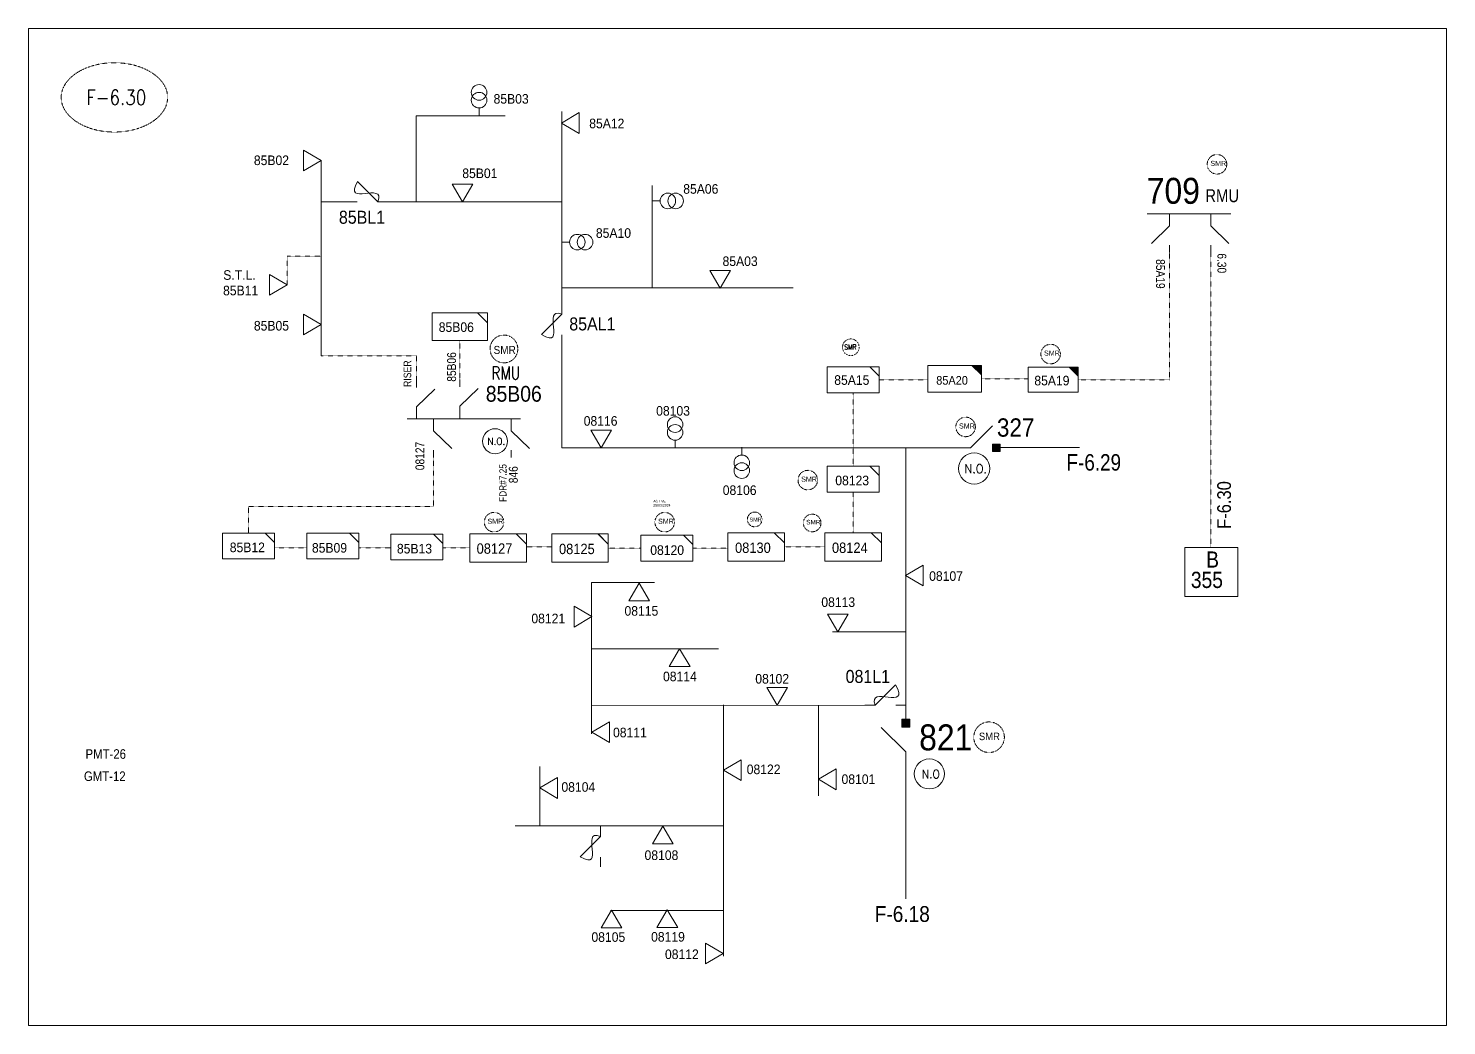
# Model space of a CAD drawing. Header units: metres. Extents: x 65984 to 144644, y -19036 to 23726.
# Drawn here: x 101663 to 102543, y -6497 to -5878 of the extents above; entities that cross this region are included whole.
import ezdxf
from ezdxf.enums import TextEntityAlignment as Align

# ---------------------------------------------------------------- set-up
doc = ezdxf.new("R2010")
doc.units = ezdxf.units.M
doc.header["$MEASUREMENT"] = 0
doc.linetypes.add('DGN Style 3', pattern=[0.013877, 0, -0.013877])
doc.linetypes.add('DGN Style 4', pattern=[1.6, 0.8, -0.4, 0, -0.4])
doc.layers.get('0').update_dxf_attribs({"color": 95, "lineweight": 40})
for name, color, linetype, lineweight in [('ABS', 7, 'Continuous', 40), ('ABS NUMBER', 112, 'Continuous', 30), ('d_eos', 111, 'Continuous', 40), ('d_eos no', 121, 'Continuous', 40), ('d_fco', 5, 'Continuous', 40), ('d_fco text', 95, 'Continuous', 40), ('d_oh branch', 94, 'Continuous', 40), ('d_switch', 95, 'Continuous', 40), ('d_tf', 1, 'Continuous', 40), ('d_tf no', 6, 'Continuous', 40), ('d_tf_200', 1, 'Continuous', 40), ('d_ug cable', 95, 'Continuous', 40), ('d_unit sub', 7, 'Continuous', 40), ('fedr no', 95, 'Continuous', 40), ('GRID STATION  04', 7, 'Continuous', 40), ('GRID STATION 01', 7, 'Continuous', 40), ('Level 37', 7, 'Continuous', 0), ('O H MAIN FEEDER', 4, 'Continuous', 100), ('SW N O', 114, 'Continuous', 30)]:
    doc.layers.add(name, color=color, linetype=linetype, lineweight=lineweight)
doc.styles.add('NASKHF', font='naskhf.shx', dxfattribs={"height": 8})
doc.styles.add('Style-Arial', font='arial.ttf')
doc.styles.add('Style-ENGINEERING', font='ENGINEERING.shx')
doc.styles.add('Style-msdefault', font='msdefault.shx')
doc.styles.add('Style-simplex', font='simplex.shx')
doc.styles.add('Style-STANDARD', font='STANDARD.shx')

# ---------------------------------------------------------------- blocks, each defined once
blk = doc.blocks.new('FUSE01')
at = {"color": 0, "linetype": 'ByBlock', "lineweight": -2}
blk.add_line((0, -17.15), (0, -22.55), dxfattribs=at)
at = {"color": 0, "linetype": 'ByBlock', "lineweight": -2, "flags": 128}
blk.add_lwpolyline([(0, 0.05), (0, -5.75), (-11.2, -16.95)], dxfattribs=at)
at = {"color": 0, "linetype": 'ByBlock', "lineweight": -2}
blk.add_open_spline([(-11.2, -16.95), (3.4, -25.35), (-11.6, -1.35), (0, -5.75)], degree=3, dxfattribs=at)
blk = doc.blocks.new('TFU_91')
at = {"layer": 'd_tf_200', "color": 5, "linetype": 'Continuous', "lineweight": 13}
blk.add_line((0, 10), (0, 0), dxfattribs=at)
for centre in [(0, 30), (0, 20)]:
    blk.add_circle(centre, 10, dxfattribs=at)
blk = doc.blocks.new('TF_8')
at = {"color": 0, "linetype": 'ByBlock', "lineweight": -2}
blk.add_line((6.3, 4.95), (9.9, 1.35), dxfattribs=at)
blk.add_3dface([(-10.1, 4.95), (9.9, 4.95), (9.9, -5.05), (-10.1, -5.05)], dxfattribs=at)
blk = doc.blocks.new('exist.us-1000kva')
at = {"color": 0, "linetype": 'ByBlock', "lineweight": -2, "flags": 128}
blk.add_lwpolyline([(40, 12.9), (32.8, 20), (40, 20)], close=True, dxfattribs=at)
at = {"color": 0, "linetype": 'ByBlock', "lineweight": -2, "extrusion": (0, 0, -1)}
blk.add_solid([(-40, 12.9), (-32.8, 20), (-40, 20)], dxfattribs=at)
at = {"color": 0, "linetype": 'ByBlock', "lineweight": -2, "xscale": 2, "yscale": 2}
blk.add_blockref('TF_8', (20.2, 10.1), dxfattribs=at)
blk = doc.blocks.new('ABS2_1_1')
at = {"color": 0, "linetype": 'ByBlock', "lineweight": -2, "ltscale": 500}
for q in [(-29900, 43500), (0, 0)]:
    blk.add_line((0, 13600), q, dxfattribs=at)
at = {"color": 0, "linetype": 'ByBlock', "lineweight": -2, "ltscale": 500, "flags": 128}
for points in [[(5000, 43600), (-5000, 43600), (-5000, 53600), (5000, 53600)], [(3791, 49653), (3791, 49653), (3791, 49653)]]:
    blk.add_lwpolyline(points, close=True, dxfattribs=at)
at = {"color": 0, "linetype": 'ByBlock', "lineweight": -2, "ltscale": 500}
for points in [[(5000, 43600), (-5000, 43600), (5000, 53600), (-5000, 53600)], [(3791, 49653), (3791, 49653), (3791, 49653)]]:
    blk.add_solid(points, dxfattribs=at)
blk = doc.blocks.new('*U1454')
at = {"layer": 'SW N O', "color": 3, "lineweight": 13, "ltscale": 0.426762}
blk.add_circle((0, 0), 16.8, dxfattribs=at)
at = {"layer": 'SW N O', "color": 3, "lineweight": 13, "style": 'Style-STANDARD'}
blk.add_text('N.O.', height=9.6, dxfattribs=at).set_placement((1.7, -0.2), align=Align.MIDDLE_CENTER)
blk = doc.blocks.new('TRA1_1077')
at = {"layer": 'd_tf', "color": 5, "linetype": 'Continuous', "lineweight": 13, "ltscale": 0.000602517, "flags": 128}
blk.add_lwpolyline([(10, -17), (0, 0), (-10, -17)], close=True, dxfattribs=at)
blk = doc.blocks.new('TRA1_1076')
at = {"layer": 'd_tf', "color": 5, "linetype": 'Continuous', "lineweight": 13, "ltscale": 0.000602517, "xscale": 1.000046564039523, "yscale": 1.000046564039523, "zscale": 1.000046564039523, "rotation": 180}
blk.add_blockref('TRA1_1077', (0, 0), dxfattribs=at)
blk = doc.blocks.new('TRA1_1079')
at = {"layer": 'd_tf', "color": 5, "linetype": 'Continuous', "lineweight": 13, "ltscale": 0.000609566, "flags": 128}
blk.add_lwpolyline([(10, -17), (0, 0), (-10, -17)], close=True, dxfattribs=at)
blk = doc.blocks.new('TRA1_1078')
at = {"layer": 'd_tf', "color": 5, "linetype": 'Continuous', "lineweight": 13, "ltscale": 0.000609566, "xscale": 1.000046564039524, "yscale": 1.000046564039524, "zscale": 1.000046564039524, "rotation": 180}
blk.add_blockref('TRA1_1079', (0, 0), dxfattribs=at)
blk = doc.blocks.new('*U2773')
at = {"layer": 'd_unit sub', "color": 5, "linetype": 'Continuous', "lineweight": 13, "flags": 128}
blk.add_lwpolyline([(6.38, 5.02), (9.98, 5.02), (9.98, 1.42)], close=True, dxfattribs=at)
at = {"layer": 'd_unit sub', "color": 5, "linetype": 'Continuous', "lineweight": 13, "xscale": 0.999671859597321, "yscale": 0.999671859597321, "zscale": 0.2499179648993302, "rotation": 359.9999999999999}
blk.add_blockref('TF_8', (0.08, 0.07), dxfattribs=at)
blk = doc.blocks.new('*U2879')
at = {"layer": 'd_unit sub', "color": 5, "linetype": 'Continuous', "lineweight": 13, "flags": 128}
blk.add_lwpolyline([(6.41, 5), (10.01, 5), (10.01, 1.4)], close=True, dxfattribs=at)
at = {"layer": 'd_unit sub', "color": 5, "linetype": 'Continuous', "lineweight": 13, "xscale": 0.9996718595973204, "yscale": 0.9996718595973204, "zscale": 0.2295739938627967, "rotation": 359.9999999999999}
blk.add_blockref('TF_8', (0.11, 0.05), dxfattribs=at)
blk = doc.blocks.new('*U2813')
at = {"layer": 'd_unit sub', "color": 2, "linetype": 'Continuous', "lineweight": 13, "flags": 128}
blk.add_lwpolyline([(6.41, 5), (10.01, 5), (10.01, 1.4)], close=True, dxfattribs=at)
at = {"layer": 'd_unit sub', "color": 2, "linetype": 'Continuous', "lineweight": 13, "xscale": 0.9996718595973209, "yscale": 0.9996718595973209, "zscale": 0.2295739938627967, "rotation": 359.9999999999999}
blk.add_blockref('TF_8', (0.11, 0.05), dxfattribs=at)
blk = doc.blocks.new('*U2880')
at = {"layer": 'd_unit sub', "color": 2, "linetype": 'Continuous', "lineweight": 13, "flags": 128}
blk.add_lwpolyline([(6.41, 5), (10.01, 5), (10.01, 1.4)], close=True, dxfattribs=at)
at = {"layer": 'd_unit sub', "color": 2, "linetype": 'Continuous', "lineweight": 13, "xscale": 0.999671859597321, "yscale": 0.999671859597321, "zscale": 0.2499179648993302, "rotation": 359.9999999999999}
blk.add_blockref('TF_8', (0.11, 0.05), dxfattribs=at)
blk = doc.blocks.new('TRA1_1081')
at = {"layer": 'd_tf', "color": 5, "linetype": 'Continuous', "lineweight": 13, "ltscale": 0.000602517, "extrusion": (0, 0, -1), "flags": 128}
blk.add_lwpolyline([(-10, -17), (0, 0), (10, -17)], close=True, dxfattribs=at)
blk = doc.blocks.new('TRA1_1080')
at = {"layer": 'd_tf', "color": 5, "linetype": 'Continuous', "lineweight": 13, "ltscale": 0.000602517, "xscale": 1.000046564039525, "yscale": 1.000046564039525, "zscale": 1.000046564039525, "rotation": 180}
blk.add_blockref('TRA1_1081', (0, 0), dxfattribs=at)
blk = doc.blocks.new('*U3537')
at = {"layer": 'SW N O', "color": 3, "lineweight": 13, "ltscale": 0.426762}
blk.add_circle((0, 0), 16.8, dxfattribs=at)
at = {"layer": 'SW N O', "color": 3, "lineweight": 13, "style": 'Style-STANDARD'}
blk.add_text('N.O.', height=9.6, dxfattribs=at).set_placement((1.7, -0.2), align=Align.MIDDLE_CENTER)
blk = doc.blocks.new('*U1266')
at = {"layer": 'SW N O', "color": 3, "lineweight": 13}
blk.add_circle((0, 0), 16.8, dxfattribs=at)
at = {"layer": 'SW N O', "color": 3, "lineweight": 13, "style": 'Style-STANDARD'}
blk.add_text('N.O', height=9.6, dxfattribs=at).set_placement((1.7, -0.2), align=Align.MIDDLE_CENTER)

msp = doc.modelspace()

# ---------------------------------------------------------------- linework, layer by layer
at = {"layer": 'd_eos', "color": 2, "linetype": 'Continuous', "lineweight": 13, "ltscale": 1.028055}
for p, q in [((102409.2, -5993.37), (102357.14, -5993.37)), ((102371.19, -6000.85), (102359.91, -6011.8)), ((102371.19, -5993.37), (102371.19, -6000.85)), ((102396.73, -5993.37), (102396.73, -6000.86)), ((102396.73, -6000.86), (102408.01, -6011.8)), ((101903.99, -6113.01), (101915.27, -6102.07)), ((101930.81, -6112.69), (101942.09, -6101.74)), ((101903.99, -6120.5), (101903.99, -6113.01)), ((101930.81, -6120.17), (101930.81, -6112.69)), ((101968.45, -6120.5), (101898.11, -6120.5)), ((101914.49, -6120.5), (101914.49, -6127.99)), ((101962.67, -6120.5), (101962.67, -6127.98)), ((101914.49, -6127.99), (101925.77, -6138.93)), ((101962.67, -6127.98), (101973.94, -6138.93))]:
    msp.add_line(p, q, dxfattribs=at)
at = {"layer": 'd_eos', "color": 7, "linetype": 'Continuous', "lineweight": 13, "ltscale": 1.028055}
for p, q in [((102371.19, -6012.84), (102371.19, -6017.39)), ((102396.73, -6012.85), (102396.73, -6017.4)), ((101903.99, -6101.02), (101903.99, -6096.48)), ((101930.81, -6100.7), (101930.81, -6096.15)), ((101914.49, -6139.97), (101914.49, -6144.52)), ((101962.67, -6139.97), (101962.67, -6144.52))]:
    msp.add_line(p, q, dxfattribs=at)
at = {"layer": 'd_eos', "color": 7, "linetype": 'Continuous', "lineweight": 13, "ltscale": 0.925249}
msp.add_line((102265.9, -6138.33), (102315.3, -6138.33), dxfattribs=at)
at = {"layer": 'd_oh branch', "color": 5, "linetype": 'Continuous', "lineweight": 13}
for p, q in [((101993.98, -5985.83), (101993.98, -5929.86)), ((101903.7, -5986), (101903.67, -5932.5)), ((101903.67, -5932.5), (101958.93, -5932.5)), ((102050.2, -6039.31), (102050.2, -5975.78)), ((101994.03, -6039.31), (102137.63, -6039.31)), ((101994.1, -6138.55), (102207.47, -6138.55)), ((102012.58, -6298.19), (102012.53, -6222.04)), ((102012.53, -6222.04), (102051.49, -6222.04)), ((102207.4, -6252.61), (102161.92, -6252.61)), ((102012.58, -6263.09), (102091.24, -6263.03)), ((102181.99, -6298.11), (102012.58, -6298.17)), ((102012.58, -6298.19), (102012.58, -6315.87)), ((102094.41, -6297.95), (102094.41, -6453.73)), ((102153.23, -6298.43), (102153.27, -6354.22)), ((101980.45, -6336.13), (101980.45, -6372.98)), ((102094.42, -6372.86), (101965.12, -6372.93)), ((102094.42, -6425.41), (102024.31, -6425.41))]:
    msp.add_line(p, q, dxfattribs=at)
at = {"layer": 'd_ug cable', "color": 2, "linetype": 'DGN Style 3', "lineweight": 13}
msp.add_line((101930.81, -6096.15), (101930.81, -6071.86), dxfattribs=at)
at = {"layer": 'd_ug cable', "color": 5, "linetype": 'DGN Style 3', "lineweight": 13}
for p, q in [((102190.86, -6096.33), (102221.18, -6096.33)), ((102283.33, -6095.68), (102254.36, -6095.61)), ((102174.79, -6149.88), (102174.76, -6104.38)), ((101914.48, -6174.92), (101914.48, -6144.59)), ((102174.79, -6191.15), (102174.77, -6165.98)), ((101835.7, -6200.58), (101815.83, -6200.58)), ((101888.07, -6200.58), (101868.2, -6200.58)), ((101937.01, -6200.58), (101920.27, -6200.58)), ((101987.77, -6199.95), (101972.54, -6199.95)), ((102043.06, -6200.66), (102022.82, -6200.66)), ((102157.26, -6199.92), (102132.18, -6199.92))]:
    msp.add_line(p, q, dxfattribs=at)
at = {"layer": 'd_ug cable', "color": 5, "linetype": 'DGN Style 3', "lineweight": 13, "flags": 128}
for points in [[(102314.59, -6096.33), (102371.19, -6096.33), (102371.19, -6017.39)], [(102396.73, -6017.4), (102396.73, -6200.17)], [(101844.83, -6019.55), (101823.66, -6019.55), (101823.66, -6037.42)], [(101844.8, -6081.34), (101903.99, -6081.3), (101903.99, -6096.48)], [(101914.48, -6174.92), (101862.12, -6174.92), (101799.73, -6174.92), (101799.73, -6191.33)], [(102097.13, -6200.63), (102075.26, -6200.66)]]:
    msp.add_lwpolyline(points, dxfattribs=at)
at = {"layer": 'd_ug cable', "color": 1, "linetype": 'DGN Style 3', "lineweight": 13}
for centre, radius in [((102400.56, -5962.61), 6.06), ((101958.15, -6077.13), 8.61), ((102297.35, -6080.29), 6.06), ((102244.59, -6125.49), 6.06), ((102146.67, -6158.47), 6.06), ((101952.04, -6184.57), 6.06), ((102057.89, -6184.57), 6.06), ((102149.4, -6185.06), 5.46)]:
    msp.add_circle(centre, radius, dxfattribs=at)
at = {"layer": 'd_ug cable', "color": 2, "linetype": 'DGN Style 4', "lineweight": 13}
msp.add_circle((102173.38, -6076.07), 5.15, dxfattribs=at)
at = {"layer": 'd_ug cable', "color": 2, "linetype": 'DGN Style 3', "lineweight": 13}
for centre, radius in [((102113.75, -6182.88), 4.56), ((102259.15, -6317.94), 9.49)]:
    msp.add_circle(centre, radius, dxfattribs=at)
at = {"layer": 'fedr no', "color": 82, "linetype": 'DGN Style 3', "lineweight": 13, "true_color": 0x1dc70e}
msp.add_ellipse((101716.48, -5921.11), major_axis=(33.02, 0), ratio=0.651175, dxfattribs=at)
at = {"layer": 'GRID STATION  04', "color": 5, "linetype": 'Continuous', "lineweight": 13, "ltscale": 0.63095, "flags": 128}
msp.add_lwpolyline([(102413.43, -6200.17), (102413.43, -6230.7), (102380.66, -6230.7), (102380.66, -6200.17)], close=True, dxfattribs=at)
at = {"layer": 'O H MAIN FEEDER', "color": 5, "lineweight": 13, "ltscale": 0.687305}
for p, q in [((101844.8, -6081.34), (101844.8, -5960.22)), ((101861.03, -5985.81), (101844.8, -5985.81)), ((101886.51, -5985.81), (101993.98, -5985.81)), ((101993.98, -6049.02), (101993.98, -5985.81)), ((101994.1, -6138.55), (101994.04, -6074.52)), ((102207.47, -6306.72), (102207.47, -6138.39)), ((102207.47, -6138.39), (102241.44, -6138.39))]:
    msp.add_line(p, q, dxfattribs=at)
at = {"layer": 'O H MAIN FEEDER', "color": 14, "lineweight": 13, "ltscale": 0.687305}
msp.add_line((102207.47, -6418.12), (102207.47, -6333.96), dxfattribs=at)
at = {"layer": 'O H MAIN FEEDER', "color": 140, "linetype": 'Continuous', "lineweight": 13, "flags": 128}
msp.add_lwpolyline([(101663.1, -5878.31), (102543.04, -5878.31), (102543.04, -6496.81), (101663.1, -6496.81)], close=True, dxfattribs=at)

# ---------------------------------------------------------------- block references
at = {"layer": 'ABS', "color": 2, "linetype": 'Continuous', "lineweight": 13, "ltscale": 0.855853, "xscale": 0.0004573673587917202, "yscale": 0.0004573673587917202, "zscale": 0.0005334495089469969, "rotation": 269.9999999999997}
msp.add_blockref('ABS2_1_1', (102241.44, -6138.4), dxfattribs=at)
at = {"layer": 'ABS', "color": 2, "linetype": 'Continuous', "lineweight": 13, "ltscale": 0.950948, "xscale": 0.0005081859542130224, "yscale": 0.0005081859542130224, "zscale": 0.0005927216766077743, "rotation": 359.9999999999998}
msp.add_blockref('ABS2_1_1', (102207.47, -6333.96), dxfattribs=at)
at = {"layer": 'd_fco', "color": 7, "linetype": 'Continuous', "lineweight": 13, "xscale": 1.127357000000001, "zscale": 0.4024953816500205}
for p, yscale, rotation in [((101886.45, -5985.81), 1.127357000000001, 269.9999999999999), ((101994.04, -6049.1), 1.127357000000001, 359.9999999999999), ((102182.05, -6298.11), -1.127357000000001, 270)]:
    msp.add_blockref('FUSE01', p, dxfattribs=dict(at, yscale=yscale, rotation=rotation))
at = {"layer": 'd_fco', "color": 5, "linetype": 'Continuous', "lineweight": 13, "xscale": 1.127357000000001, "yscale": 1.127357000000001, "zscale": 0.279788760291715}
msp.add_blockref('FUSE01', (102018.02, -6372.96), dxfattribs=at)
at = {"layer": 'd_tf', "color": 5, "linetype": 'Continuous', "lineweight": 13, "ltscale": 0.000602517, "xscale": 0.6442040000000002, "yscale": 0.6442040000000002, "zscale": 0.6442040000000002}
for p, rotation in [((101993.92, -5937.01), 270), ((101844.76, -5960.22), 89.99999999999997), ((101932.42, -5985.88), 359.9999999999999), ((101844.84, -6061.92), 89.99999999999997), ((102207.4, -6217.64), 270), ((102042.05, -6222.36), 180), ((102012.7, -6243.14), 89.99999999999997), ((102165.3, -6252.61), 359.9999999999999), ((102067.16, -6263.05), 180), ((102127.71, -6298.07), 359.9999999999999), ((102012.66, -6314.86), 270), ((102094.42, -6338.4), 270), ((101980.41, -6349.41), 270), ((102153.35, -6344.03), 270), ((102056.73, -6373.14), 180), ((102059.51, -6425.09), 180), ((102094.13, -6452.08), 89.99999999999997)]:
    msp.add_blockref('TRA1_1076', p, dxfattribs=dict(at, rotation=rotation))
at = {"layer": 'd_tf', "color": 5, "linetype": 'Continuous', "lineweight": 13, "ltscale": 0.000602517, "extrusion": (0, 0, -1)}
for name, p, xscale, yscale, zscale, rotation in [('TRA1_1076', (-101823.66, -6037.38), 0.6442040000000002, 0.6442040000000002, 0.6442040000000002, 270), ('TRA1_1080', (-102024.91, -6425.3), 0.6442040000000003, 0.6442040000000003, 0.6442040000000003, 179.922)]:
    msp.add_blockref(name, p, dxfattribs=dict(at, xscale=xscale, yscale=yscale, zscale=zscale, rotation=rotation))
at = {"layer": 'd_tf', "color": 5, "linetype": 'Continuous', "lineweight": 13, "ltscale": 0.000609566, "xscale": 0.6442040000000002, "yscale": 0.6442040000000002, "zscale": 0.6442040000000002, "rotation": 359.9999999999999}
msp.add_blockref('TRA1_1078', (102092.26, -6039.33), dxfattribs=at)
at = {"layer": 'd_tf', "color": 5, "linetype": 'Continuous', "lineweight": 13, "ltscale": 0.000602517, "extrusion": (0, 0, -1), "xscale": 0.6442040000000002, "yscale": 0.6442040000000002, "zscale": 0.6442040000000002}
msp.add_blockref('TRA1_1076', (-102018.47, -6138.46), dxfattribs=at)
at = {"layer": 'd_tf_200', "color": 5, "linetype": 'Continuous', "lineweight": 13, "xscale": 0.4831530000000002, "yscale": 0.4831530000000002, "zscale": 0.4831530000000002}
for p, rotation in [((101942.75, -5932.5), 359.9999999999999), ((102050.19, -5985.34), 269.9999999999999), ((101994.01, -6010.88), 269.9999999999999), ((102064.38, -6138.55), 359.9999999999999), ((102105.73, -6138.08), 179.9999999999999)]:
    msp.add_blockref('TFU_91', p, dxfattribs=dict(at, rotation=rotation))
at = {"layer": 'd_unit sub', "color": 2, "linetype": 'Continuous', "lineweight": 13}
for name, p, xscale, yscale, zscale in [('TF_8', (101930.98, -6063.17), 1.719527304171514, 1.719527304171514, 0.4024953816500205), ('TF_8', (102174.93, -6096.25), 1.609981526600082, 1.609981526600082, 0.4024953816500205), ('exist.us-1000kva', (102283.33, -6103.96), 0.779755570572576, 0.779755570572576, 0.779755570572576), ('*U2880', (102174.77, -6157.93), 1.610510000000001, 1.610510000000001, 1.610510000000001), ('*U2813', (101954.52, -6200.58), 1.753227248773522, 1.753227248773522, 1.753227248773522), ('TF_8', (102059.32, -6200.58), 1.609981526600082, 1.609981526600082, 0.4024953816500205), ('*U2813', (102114.64, -6199.91), 1.753227248773522, 1.753227248773522, 1.753227248773522), ('*U2813', (102174.77, -6199.91), 1.753227248773522, 1.753227248773522, 1.753227248773522)]:
    msp.add_blockref(name, p, dxfattribs=dict(at, xscale=xscale, yscale=yscale, zscale=zscale))
at = {"layer": 'd_unit sub', "color": 5, "linetype": 'Continuous', "lineweight": 13}
for name, p, xscale, yscale, zscale in [('exist.us-1000kva', (102221.2, -6103.89), 0.8291701992891455, 0.8291701992891455, 0.7017800135153173), ('*U2773', (101799.72, -6199.38), 1.610510000000001, 1.610510000000001, 1.610510000000001), ('*U2773', (101852.08, -6199.38), 1.610510000000001, 1.610510000000001, 1.610510000000001), ('TF_8', (101904.33, -6199.87), 1.609981526600082, 1.609981526600082, 0.4024953816500205), ('*U2879', (102005.28, -6200.66), 1.753227248773522, 1.753227248773522, 1.753227248773522)]:
    msp.add_blockref(name, p, dxfattribs=dict(at, xscale=xscale, yscale=yscale, zscale=zscale))
at = {"layer": 'SW N O', "color": 3, "lineweight": 13}
for name, p, xscale, yscale, zscale in [('*U1454', (101952.66, -6134.37), 0.4618509857050451, 0.4618509857050451, 0.4618509857050451), ('*U3537', (102249.91, -6151.29), 0.5769858104709147, 0.5769858104709147, 0.5769858104709147), ('*U1266', (102222.08, -6340.7), 0.5552909332562187, 0.5552909332562187, 0.5552909332562187)]:
    msp.add_blockref(name, p, dxfattribs=dict(at, xscale=xscale, yscale=yscale, zscale=zscale))

# ---------------------------------------------------------------- texts
at = {"layer": 'ABS NUMBER', "color": 2, "lineweight": 13, "style": 'Style-Arial', "width": 0.88}
for s, height, p in [('327', 11.342, (102264.03, -6120.19)), ('821', 16.105, (102215.77, -6309.98))]:
    msp.add_text(s, height=height, dxfattribs=at).set_placement(p, align=Align.TOP_LEFT)
at = {"layer": 'd_eos no', "color": 2, "linetype": 'Continuous', "lineweight": 13, "ltscale": 0.72717, "style": 'Style-Arial', "width": 0.88}
msp.add_text('85B06', height=9.775, dxfattribs=at).set_placement((101946.89, -6100.07), align=Align.TOP_LEFT)
at = {"layer": 'd_fco text', "color": 7, "linetype": 'Continuous', "lineweight": 13, "style": 'Style-msdefault', "width": 0.92}
for s, p in [('85BL1', (101855.78, -5991.41)), ('85AL1', (101998.7, -6057.58))]:
    msp.add_text(s, height=8.053, dxfattribs=at).set_placement(p, align=Align.TOP_LEFT)
msp.add_text('081L1', height=8.053, rotation=0.039, dxfattribs=at).set_placement((102170.15, -6276.22), align=Align.TOP_LEFT)
at = {"layer": 'd_switch', "color": 7, "linetype": 'Continuous', "lineweight": 13, "style": 'Style-ENGINEERING', "width": 0.857143}
for s, p in [('85B06', (101922.93, -6079.14)), ('08127', (101903.26, -6134.73)), ('846', (101961.21, -6149.85))]:
    msp.add_text(s, height=5.524, rotation=90, dxfattribs=at).set_placement(p, align=Align.TOP_RIGHT)
at = {"layer": 'd_switch', "color": 7, "linetype": 'Continuous', "lineweight": 13, "style": 'Style-msdefault', "width": 0.857143}
msp.add_text('RISER', height=4.702, rotation=90, dxfattribs=at).set_placement((101895.92, -6100.7), align=Align.TOP_LEFT)
at = {"layer": 'd_switch', "color": 55, "linetype": 'Continuous', "lineweight": 13, "style": 'Style-msdefault', "width": 0.857143}
msp.add_text('FDR#7.25', height=4.493, rotation=90, dxfattribs=at).set_placement((101955.29, -6172), align=Align.TOP_LEFT)
at = {"layer": 'd_switch', "color": 55, "linetype": 'Continuous', "lineweight": 13, "style": 'Style-ENGINEERING', "width": 0.857143}
msp.add_text('F-6.29', height=10.214, dxfattribs=at).set_placement((102341.04, -6142.37), align=Align.TOP_RIGHT)
at = {"layer": 'd_switch', "color": 7, "linetype": 'Continuous', "lineweight": 13, "style": 'NASKHF'}
for s, insert, char_height, attachment_point, rotation in [('\\FENGINEERING;\\H1x;\\W0.857143;85A19', (102368.26, -6039.74), 5.524, 3, 270), ('\\Fmsdefault;\\H1x;\\W0.9;F-6.30\\P', (102400.71, -6188.74), 8.5175, 1, 90)]:
    msp.add_mtext(s, dxfattribs=dict(at, insert=insert, char_height=char_height, attachment_point=attachment_point, rotation=rotation))
at = {"layer": 'd_switch', "color": 55, "linetype": 'Continuous', "lineweight": 13, "insert": (102188.25, -6422.67), "char_height": 9.8157, "attachment_point": 1, "style": 'NASKHF'}
msp.add_mtext('\\Fmsdefault;\\H1x;\\W0.9;F-6.18\\P', dxfattribs=at)
at = {"layer": 'd_tf no', "color": 5, "linetype": 'Continuous', "lineweight": 13, "style": 'Style-msdefault'}
for s, height, width, p in [('85B03', 5.959, 0.945946, (101951.73, -5919.05)), ('85A12', 5.959, 0.945946, (102011.08, -5934.3)), ('85B02', 5.959, 0.945946, (101803.01, -5957.14)), ('85B01', 5.959, 0.945946, (101932.32, -5965.2)), ('85A06', 5.959, 0.945946, (102069.41, -5974.91)), ('85A10', 5.959, 0.945946, (102015.22, -6002.26)), ('85A03', 5.959, 0.945946, (102093.8, -6019.73)), ('85B11', 5.959, 0.945946, (101783.89, -6037.92)), ('85B05', 5.959, 0.945946, (101803.02, -6059.76)), ('85A20', 5.363, 0.945946, (102226.38, -6093.93)), ('08103', 5.959, 0.945946, (102052.61, -6112.54)), ('08116', 5.959, 0.945946, (102007.65, -6118.79)), ('08106', 5.959, 0.945946, (102093.92, -6161.74)), ('85B12', 5.959, 0.945946, (101788.06, -6197.21)), ('85B09', 5.959, 0.945946, (101839.03, -6197.51)), ('85B13', 5.959, 0.945946, (101891.77, -6198.01)), ('08125', 6.442, 0.925, (101992.33, -6197.95)), ('08107', 5.959, 0.945946, (102221.99, -6215.01)), ('08115', 5.959, 0.945946, (102032.96, -6236.62)), ('08113', 5.959, 0.945946, (102155.08, -6231.19)), ('08121', 5.959, 0.945946, (101975.18, -6241.3)), ('08114', 5.959, 0.945946, (102056.86, -6277.28)), ('08102', 5.959, 0.945946, (102114.11, -6278.73)), ('08111', 5.959, 0.945946, (102025.84, -6312.03)), ('08122', 5.959, 0.945946, (102108.79, -6334.89)), ('08101', 5.959, 0.945946, (102167.62, -6340.98)), ('08104', 5.959, 0.945946, (101993.82, -6345.83)), ('08108', 5.959, 0.945946, (102045.4, -6388.12)), ('08105', 5.959, 0.945946, (102012.44, -6438.9)), ('08119', 5.959, 0.945946, (102049.45, -6438.76)), ('08112', 5.959, 0.945946, (102058.07, -6449.57))]:
    msp.add_text(s, height=height, dxfattribs=dict(at, width=width)).set_placement(p, align=Align.TOP_LEFT)
at = {"layer": 'd_tf no', "color": 7, "linetype": 'Continuous', "lineweight": 13, "style": 'Style-msdefault', "width": 0.945946}
msp.add_text('S.T.L.', height=5.959, dxfattribs=at).set_placement((101784.02, -6028.29), align=Align.TOP_LEFT)
at = {"layer": 'd_tf no', "color": 2, "linetype": 'Continuous', "lineweight": 13, "style": 'Style-msdefault'}
for s, height, width, p in [('85B06', 5.959, 0.945946, (101917.71, -6060.62)), ('85A15', 5.959, 0.945946, (102163.1, -6093.43)), ('85A19', 5.959, 0.945946, (102287.24, -6093.77)), ('08123', 5.959, 0.945946, (102163.74, -6155.72)), ('08127', 6.442, 0.925, (101941.22, -6197.71)), ('08130', 6.442, 0.925, (102101.55, -6197.21)), ('08124', 6.442, 0.925, (102161.68, -6197.21))]:
    msp.add_text(s, height=height, dxfattribs=dict(at, width=width)).set_placement(p, align=Align.TOP_LEFT)
at = {"layer": 'd_tf no', "color": 1, "linetype": 'Continuous', "lineweight": 13, "ltscale": 0.9, "style": 'Style-simplex', "width": 0.909091}
msp.add_text('SMR', height=3.004, dxfattribs=at).set_placement((102173.11, -6075.96), align=Align.MIDDLE_CENTER)
at = {"layer": 'd_tf no', "color": 1, "linetype": 'Continuous', "lineweight": 40, "style": 'Style-msdefault', "width": 0.945946}
for height, p in [(2.428, (102110.55, -6181.75)), (4.651, (102252.83, -6315.09))]:
    msp.add_text('SMR', height=height, dxfattribs=at).set_placement(p, align=Align.TOP_LEFT)
at = {"layer": 'd_tf no', "color": 121, "linetype": 'Continuous', "lineweight": 13, "style": 'Style-msdefault', "width": 0.945946}
msp.add_text('08120', height=5.959, dxfattribs=at).set_placement((102048.94, -6198.91), align=Align.TOP_LEFT)
at = {"layer": 'd_tf no', "color": 2, "lineweight": 13, "attachment_point": 1, "style": 'NASKHF'}
for insert, char_height in [((102396.46, -5960.47), 3.127), ((101951.75, -6075.25), 5.0081), ((102293.25, -6078.15), 3.127), ((102240.49, -6123.35), 3.127), ((102142.57, -6156.32), 3.127), ((101947.94, -6182.43), 3.127), ((102053.79, -6182.43), 3.127), ((102145.71, -6183.13), 2.8143)]:
    msp.add_mtext('\\Fmsdefault;\\H1x;\\W0.925;SMR\\P', dxfattribs=dict(at, insert=insert, char_height=char_height))
at = {"layer": 'd_tf no', "color": 121, "linetype": 'Continuous', "lineweight": 40, "insert": (102050.82, -6170.72), "char_height": 1.5562, "attachment_point": 1, "style": 'NASKHF'}
msp.add_mtext('\\Fmsdefault;\\H1x;\\W0.945946;ACTIVE\\P25/03/2024', dxfattribs=at)
at = {"layer": 'fedr no', "color": 6, "linetype": 'Continuous', "lineweight": 13, "style": 'Style-STANDARD', "width": 0.909091}
msp.add_text('F-6.30', height=9.19, dxfattribs=at).set_placement((101717.68, -5921.11), align=Align.MIDDLE_CENTER)
at = {"layer": 'GRID STATION  04', "color": 5, "linetype": 'Continuous', "lineweight": 13, "ltscale": 1.525825, "style": 'Style-msdefault', "width": 0.888889}
msp.add_text('B', height=9.99, dxfattribs=at).set_placement((102393.89, -6202.72), align=Align.TOP_LEFT)
at = {"layer": 'GRID STATION  04', "color": 5, "linetype": 'Continuous', "lineweight": 13, "ltscale": 0.904663, "style": 'Style-msdefault', "width": 0.888889}
msp.add_text('355', height=10.045, dxfattribs=at).set_placement((102384.34, -6215.34), align=Align.TOP_LEFT)
at = {"layer": 'GRID STATION 01', "linetype": 'Continuous', "lineweight": 13, "style": 'Style-msdefault', "width": 0.888889}
for s, p in [('PMT-26', (101698.56, -6325.39)), ('GMT-12', (101697.55, -6339.16))]:
    msp.add_text(s, height=5.94, dxfattribs=at).set_placement(p, align=Align.TOP_LEFT)
at = {"layer": 'Level 37', "color": 2, "linetype": 'Continuous', "lineweight": 13, "style": 'Style-Arial', "width": 0.88}
msp.add_text('709', height=16.105, dxfattribs=at).set_placement((102356.97, -5971.01), align=Align.TOP_LEFT)
at = {"layer": 'Level 37', "color": 2, "linetype": 'Continuous', "lineweight": 13, "width": 0.854701}
for style, p in [('Style-msdefault', (102403.79, -5982.07)), ('Style-STANDARD', (101959.3, -6092.06))]:
    msp.add_text('RMU', height=8.041, dxfattribs=dict(at, style=style)).set_placement(p, align=Align.MIDDLE_CENTER)
at = {"layer": 'Level 37', "color": 7, "linetype": 'Continuous', "lineweight": 13, "style": 'Style-ENGINEERING', "width": 0.857143}
msp.add_text('6.30', height=5.524, rotation=270, dxfattribs=at).set_placement((102406.37, -6017.82), align=Align.TOP_LEFT)

doc.saveas('drawing.dxf')
